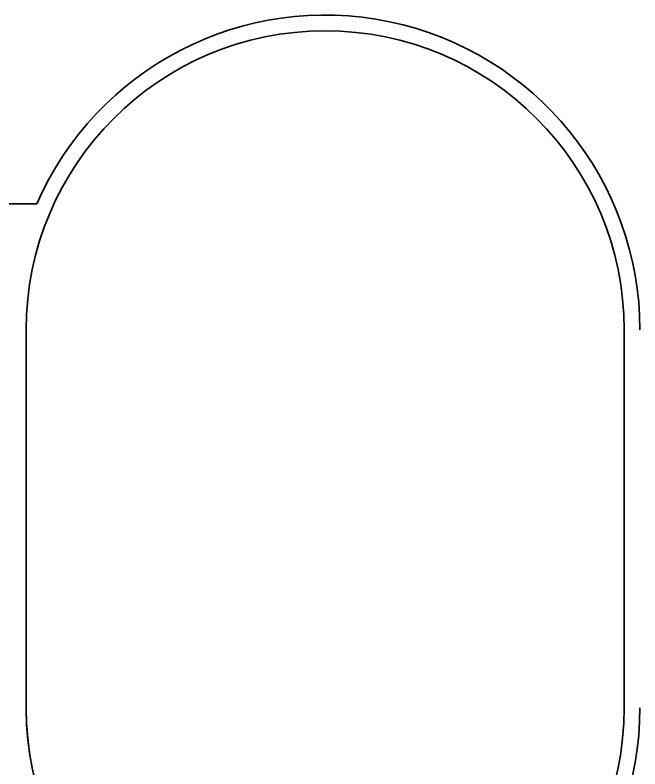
# Model space of a CAD drawing. Extents: x -1051 to 2563, y -231 to 775.
# Drawn here: x -611.2 to -591.35, y 32.54 to 56.48 of the extents above; entities that cross this region are included whole.
import ezdxf

# ---------------------------------------------------------------- set-up
doc = ezdxf.new("R2010")
doc.units = 0

msp = doc.modelspace()

# ---------------------------------------------------------------- linework, layer by layer
at = {"color": 7, "lineweight": 35}
for p, q in [((-633.347, 50.483), (-610.512, 50.483)), ((-610.512, 50.483), (-633.347, 50.483))]:
    msp.add_line(p, q, dxfattribs=at)
at = {"color": 7, "lineweight": 35, "ltscale": 0.3}
for p, q in [((-610.847, 46.483), (-610.847, 34.483)), ((-591.847, 46.483), (-591.847, 34.483)), ((-591.847, 46.483), (-591.847, 34.483))]:
    msp.add_line(p, q, dxfattribs=at)
at = {"color": 7, "lineweight": 35}
for centre, radius, start, end in [((-601.347, 46.483), 10, 360, 156.4218), ((-601.347, 46.483), 9.5, 0, 180), ((-601.347, 46.483), 9.5, 0, 180), ((-601.347, 34.483), 9.5, 180, 360), ((-601.347, 34.483), 9.5, 180.3227, 360), ((-601.347, 34.483), 10, 203.5782, 0)]:
    msp.add_arc(centre, radius, start, end, dxfattribs=at)

doc.saveas('drawing.dxf')
